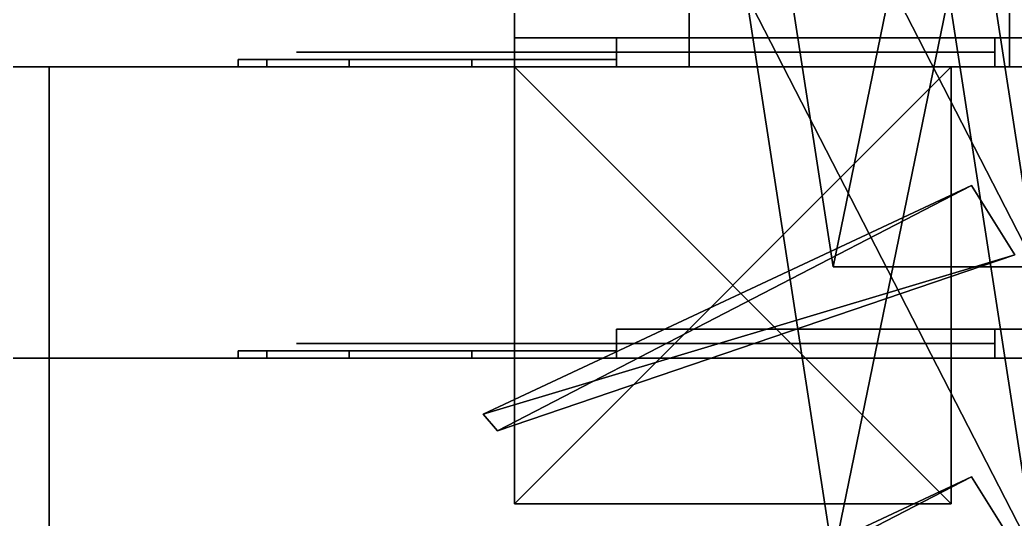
# Model space of a CAD drawing. Extents: x 0 to 5507, y -6518 to 0.
# Drawn here: x 3910 to 3944.2, y -2059.52 to -2042.39 of the extents above; entities that cross this region are included whole.
import ezdxf

# ---------------------------------------------------------------- set-up
doc = ezdxf.new("R2010")
doc.units = 0
for name, color, linetype in [('LAYER0', 7, 'CONTINUOUS'), ('LAYER364', 7, 'CONTINUOUS'), ('LAYER365', 7, 'CONTINUOUS'), ('LAYER383', 7, 'CONTINUOUS'), ('LAYER389', 28, 'CONTINUOUS'), ('LAYER390', 253, 'CONTINUOUS'), ('LAYER391', 28, 'CONTINUOUS'), ('LAYER392', 253, 'CONTINUOUS'), ('LAYER393', 254, 'CONTINUOUS'), ('LAYER399', 7, 'CONTINUOUS'), ('LAYER407', 7, 'CONTINUOUS'), ('LAYER409', 253, 'CONTINUOUS'), ('LAYER410', 253, 'CONTINUOUS'), ('LAYER411', 253, 'CONTINUOUS'), ('LAYER412', 253, 'CONTINUOUS'), ('LAYER413', 253, 'CONTINUOUS'), ('LAYER414', 253, 'CONTINUOUS'), ('LAYER415', 253, 'CONTINUOUS'), ('LAYER416', 253, 'CONTINUOUS'), ('LAYER417', 253, 'CONTINUOUS'), ('LAYER418', 253, 'CONTINUOUS'), ('LAYER419', 253, 'CONTINUOUS'), ('LAYER420', 253, 'CONTINUOUS'), ('LAYER421', 254, 'CONTINUOUS'), ('LAYER422', 7, 'CONTINUOUS'), ('LAYER453', 7, 'CONTINUOUS'), ('LAYER454', 7, 'CONTINUOUS'), ('LAYER472', 7, 'CONTINUOUS'), ('LAYER473', 7, 'CONTINUOUS'), ('LAYER479', 28, 'CONTINUOUS'), ('LAYER480', 253, 'CONTINUOUS'), ('LAYER481', 28, 'CONTINUOUS'), ('LAYER482', 253, 'CONTINUOUS'), ('LAYER483', 254, 'CONTINUOUS'), ('LAYER518', 9, 'CONTINUOUS'), ('LAYER520', 9, 'CONTINUOUS'), ('LAYER535', 7, 'CONTINUOUS'), ('LAYER538', 254, 'CONTINUOUS')]:
    doc.layers.add(name, color=color, linetype=linetype)

msp = doc.modelspace()

# ---------------------------------------------------------------- linework, layer by layer
at = {"layer": 'LAYER0', "invisible_edges": 1}
for points in [[(5507, 0), (0, -6518), (0, 0), (5507, 0)], [(5507, -6518, 5), (0, 0, 5), (0, -6518, 5), (5507, -6518, 5)], [(0, 0, 5), (5507, -6518, 5), (5507, 0, 5), (0, 0, 5)], [(0, -6518), (5507, 0), (5507, -6518), (0, -6518)]]:
    msp.add_3dface(points, dxfattribs=at)
at = {"layer": 'LAYER364', "invisible_edges": 1}
for points in [[(3927, -1542.6, 336.883), (4701, -2044, 336.883), (4701, -1542.6, 336.883), (3927, -1542.6, 336.883)], [(4701, -2044, 336.883), (3927, -1542.6, 336.883), (3927, -2044, 336.883), (4701, -2044, 336.883)], [(3927, -1542.6, 336.883), (3927, -2044, 318.883), (3927, -2044, 336.883), (3927, -1542.6, 336.883)], [(3927, -2044, 318.883), (3927, -1542.6, 336.883), (3927, -1542.6, 318.883), (3927, -2044, 318.883)], [(3927, -2044, 318.883), (4701, -1542.6, 318.883), (4701, -2044, 318.883), (3927, -2044, 318.883)], [(4701, -1542.6, 318.883), (3927, -2044, 318.883), (3927, -1542.6, 318.883), (4701, -1542.6, 318.883)], [(3927, -2044, 318.883), (4701, -2044, 336.883), (3927, -2044, 336.883), (3927, -2044, 318.883)], [(4701, -2044, 336.883), (3927, -2044, 318.883), (4701, -2044, 318.883), (4701, -2044, 336.883)]]:
    msp.add_3dface(points, dxfattribs=at)
at = {"layer": 'LAYER365', "invisible_edges": 1}
for points in [[(3909, -1518, 115), (3927, -2044, 115), (3909, -2044, 115), (3909, -1518, 115)], [(3927, -2044, 115), (3909, -1518, 115), (3927, -1518, 115), (3927, -2044, 115)], [(3927, -1518, 895), (3909, -2044, 895), (3927, -2044, 895), (3927, -1518, 895)], [(3909, -2044, 895), (3927, -1518, 895), (3909, -1518, 895), (3909, -2044, 895)], [(3927, -1518, 895), (3927, -2044, 115), (3927, -1518, 115), (3927, -1518, 895)], [(3927, -2044, 115), (3927, -1518, 895), (3927, -2044, 895), (3927, -2044, 115)], [(3909, -2044, 895), (3927, -2044, 115), (3927, -2044, 895), (3909, -2044, 895)], [(3927, -2044, 115), (3909, -2044, 895), (3909, -2044, 115), (3927, -2044, 115)]]:
    msp.add_3dface(points, dxfattribs=at)
at = {"layer": 'LAYER383', "invisible_edges": 1}
for points in [[(4701, -1518, 116), (3927, -2044, 116), (3927, -1518, 116), (4701, -1518, 116)], [(3927, -2044, 116), (4701, -1518, 116), (4701, -2044, 116), (3927, -2044, 116)], [(3927, -1518, 134), (3927, -2044, 116), (3927, -2044, 134), (3927, -1518, 134)], [(3927, -2044, 116), (3927, -1518, 134), (3927, -1518, 116), (3927, -2044, 116)], [(4701, -2044, 134), (3927, -1518, 134), (3927, -2044, 134), (4701, -2044, 134)], [(3927, -1518, 134), (4701, -2044, 134), (4701, -1518, 134), (3927, -1518, 134)], [(4701, -2044, 134), (3927, -2044, 116), (4701, -2044, 116), (4701, -2044, 134)], [(3927, -2044, 116), (4701, -2044, 134), (3927, -2044, 134), (3927, -2044, 116)]]:
    msp.add_3dface(points, dxfattribs=at)
at = {"layer": 'LAYER389'}
for points in [[(3948.5, -2043, 407.383), (3930.5, -2043, 407.383), (3930.5, -2043, 407.383), (3948.5, -2043, 407.383)], [(3948.5, -2043, 449.383), (3930.5, -2043, 449.383), (3930.5, -2043, 449.383), (3948.5, -2043, 449.383)], [(3943.5, -2043, 419.383), (3943.5, -2044, 419.383), (3930.5, -2044, 419.383), (3930.5, -2043, 419.383)], [(3930.5, -2043, 419.383), (3930.5, -2044, 419.383), (3930.5, -2044, 407.383), (3930.5, -2043, 407.383)], [(3930.5, -2043, 407.383), (3930.5, -2044, 407.383), (3948.5, -2044, 407.383), (3948.5, -2043, 407.383)], [(3943.5, -2043, 437.383), (3943.5, -2044, 437.383), (3930.5, -2044, 437.383), (3930.5, -2043, 437.383)], [(3930.5, -2043, 437.383), (3930.5, -2044, 437.383), (3930.5, -2044, 449.383), (3930.5, -2043, 449.383)], [(3930.5, -2043, 449.383), (3930.5, -2044, 449.383), (3948.5, -2044, 449.383), (3948.5, -2043, 449.383)], [(3943.5, -2043, 419.383), (3943.5, -2044, 419.383), (3943.5, -2044, 437.383), (3943.5, -2043, 437.383)], [(3930.5, -2044, 419.383), (3930.5, -2044, 407.383), (3930.5, -2044, 419.383)], [(3930.5, -2044, 437.383), (3930.5, -2044, 449.383), (3930.5, -2044, 437.383)], [(3948.5, -2044, 407.383), (3930.5, -2044, 407.383), (3930.5, -2044, 449.383), (3948.5, -2044, 449.383)], [(3943.5, -2044, 419.383), (3943.5, -2044, 437.383), (3943.5, -2044, 419.383)]]:
    msp.add_3dface(points, dxfattribs=at)
for points, invisible_edges in [([(3948.5, -2043, 407.383), (3943.5, -2043, 419.383), (3930.5, -2043, 419.383), (3930.5, -2043, 407.383)], 1), ([(3948.5, -2043, 449.383), (3943.5, -2043, 437.383), (3930.5, -2043, 437.383), (3930.5, -2043, 449.383)], 1), ([(3948.5, -2043, 449.383), (3948.5, -2043, 407.383), (3943.5, -2043, 419.383), (3943.5, -2043, 437.383)], 10), ([(3919.5, -2043.5, 433.883), (3919.5, -2043.5, 422.883), (3926.5, -2043.5, 422.883), (3926.291, -2043.5, 433.6997)], 4), ([(3926.291, -2043.5, 433.6997), (3926.5, -2043.5, 422.883), (3930.5, -2043.5, 419.383), (3930.5, -2043.5, 437.383)], 5), ([(3930.5, -2043.5, 437.383), (3930.5, -2043.5, 419.383), (3943.5, -2043.5, 419.383), (3943.5, -2043.5, 437.383)], 1), ([(3918.49, -2043.75, 423.4081), (3917.5, -2043.75, 428.383), (3919.5, -2043.75, 428.383), (3919.5, -2043.75, 422.883)], 10), ([(3917.5, -2043.75, 428.383), (3918.49, -2043.75, 433.3579), (3919.5, -2043.75, 433.883), (3919.5, -2043.75, 428.383)], 10), ([(3921.308, -2043.75, 419.1906), (3918.49, -2043.75, 423.4081), (3919.5, -2043.75, 422.883), (3923, -2043.75, 422.883)], 10), ([(3918.49, -2043.75, 433.3579), (3921.308, -2043.75, 437.5754), (3923, -2043.75, 433.883), (3919.5, -2043.75, 433.883)], 10), ([(3925.525, -2043.75, 416.3726), (3921.308, -2043.75, 419.1906), (3923, -2043.75, 422.883), (3926.5, -2043.75, 422.883)], 10), ([(3921.308, -2043.75, 437.5754), (3925.525, -2043.75, 440.3934), (3926.5, -2043.75, 433.883), (3923, -2043.75, 433.883)], 10), ([(3930.5, -2043.75, 415.383), (3925.525, -2043.75, 416.3726), (3926.5, -2043.75, 422.883), (3930.5, -2043.75, 419.383)], 2), ([(3925.525, -2043.75, 440.3934), (3930.5, -2043.75, 441.383), (3930.5, -2043.75, 437.383), (3926.5, -2043.75, 433.883)], 8)]:
    msp.add_3dface(points, dxfattribs=dict(at, invisible_edges=invisible_edges))
at = {"layer": 'LAYER390'}
for points in [[(3934.958, -2031.5, 421.6004), (3944.906, -2050.865, 421.6004), (3937.942, -2050.865, 421.6004), (3934.958, -2031.5, 421.6004)], [(3941.921, -2031.5, 421.6004), (3944.906, -2050.865, 421.6004), (3934.958, -2031.5, 421.6004), (3941.921, -2031.5, 421.6004)], [(3937.942, -2050.865, 435.1656), (3941.921, -2031.5, 435.1656), (3934.958, -2031.5, 435.1656), (3937.942, -2050.865, 435.1656)], [(3944.906, -2050.865, 435.1656), (3941.921, -2031.5, 435.1656), (3937.942, -2050.865, 435.1656), (3944.906, -2050.865, 435.1656)], [(3941.921, -2031.5, 421.6004), (3944.906, -2050.865, 435.1656), (3944.906, -2050.865, 421.6004), (3941.921, -2031.5, 421.6004)], [(3941.921, -2031.5, 435.1656), (3944.906, -2050.865, 435.1656), (3941.921, -2031.5, 421.6004), (3941.921, -2031.5, 435.1656)], [(3942.692, -2048.075, 422.7307), (3926.409, -2056.5, 422.7307), (3925.918, -2055.923, 422.7307), (3942.692, -2048.075, 422.7307)], [(3925.918, -2055.923, 434.035), (3944.182, -2050.456, 434.035), (3942.692, -2048.075, 434.035), (3925.918, -2055.923, 434.035)], [(3944.182, -2050.456, 422.7307), (3926.409, -2056.5, 422.7307), (3942.692, -2048.075, 422.7307), (3944.182, -2050.456, 422.7307)], [(3926.409, -2056.5, 434.035), (3944.182, -2050.456, 434.035), (3925.918, -2055.923, 434.035), (3926.409, -2056.5, 434.035)], [(3944.182, -2050.456, 422.7307), (3926.409, -2056.5, 434.035), (3926.409, -2056.5, 422.7307), (3944.182, -2050.456, 422.7307)], [(3944.182, -2050.456, 434.035), (3926.409, -2056.5, 434.035), (3944.182, -2050.456, 422.7307), (3944.182, -2050.456, 434.035)]]:
    msp.add_3dface(points, dxfattribs=at)
at = {"layer": 'LAYER391'}
for points in [[(3948.5, -2043, 771), (3930.5, -2043, 771), (3930.5, -2043, 771), (3948.5, -2043, 771)], [(3948.5, -2043, 813), (3930.5, -2043, 813), (3930.5, -2043, 813), (3948.5, -2043, 813)], [(3943.5, -2043, 783), (3943.5, -2044, 783), (3930.5, -2044, 783), (3930.5, -2043, 783)], [(3930.5, -2043, 783), (3930.5, -2044, 783), (3930.5, -2044, 771), (3930.5, -2043, 771)], [(3930.5, -2043, 771), (3930.5, -2044, 771), (3948.5, -2044, 771), (3948.5, -2043, 771)], [(3943.5, -2043, 801), (3943.5, -2044, 801), (3930.5, -2044, 801), (3930.5, -2043, 801)], [(3930.5, -2043, 801), (3930.5, -2044, 801), (3930.5, -2044, 813), (3930.5, -2043, 813)], [(3930.5, -2043, 813), (3930.5, -2044, 813), (3948.5, -2044, 813), (3948.5, -2043, 813)], [(3943.5, -2043, 783), (3943.5, -2044, 783), (3943.5, -2044, 801), (3943.5, -2043, 801)], [(3930.5, -2044, 783), (3930.5, -2044, 771), (3930.5, -2044, 783)], [(3930.5, -2044, 801), (3930.5, -2044, 813), (3930.5, -2044, 801)], [(3948.5, -2044, 771), (3930.5, -2044, 771), (3930.5, -2044, 813), (3948.5, -2044, 813)], [(3943.5, -2044, 783), (3943.5, -2044, 801), (3943.5, -2044, 783)]]:
    msp.add_3dface(points, dxfattribs=at)
for points, invisible_edges in [([(3948.5, -2043, 771), (3943.5, -2043, 783), (3930.5, -2043, 783), (3930.5, -2043, 771)], 1), ([(3948.5, -2043, 813), (3943.5, -2043, 801), (3930.5, -2043, 801), (3930.5, -2043, 813)], 1), ([(3948.5, -2043, 813), (3948.5, -2043, 771), (3943.5, -2043, 783), (3943.5, -2043, 801)], 10), ([(3919.5, -2043.5, 797.5), (3919.5, -2043.5, 786.5), (3926.5, -2043.5, 786.5), (3926.291, -2043.5, 797.3167)], 4), ([(3926.291, -2043.5, 797.3167), (3926.5, -2043.5, 786.5), (3930.5, -2043.5, 783), (3930.5, -2043.5, 801)], 5), ([(3930.5, -2043.5, 801), (3930.5, -2043.5, 783), (3943.5, -2043.5, 783), (3943.5, -2043.5, 801)], 1), ([(3918.49, -2043.75, 787.0251), (3917.5, -2043.75, 792), (3919.5, -2043.75, 792), (3919.5, -2043.75, 786.5)], 10), ([(3917.5, -2043.75, 792), (3918.49, -2043.75, 796.9749), (3919.5, -2043.75, 797.5), (3919.5, -2043.75, 792)], 10), ([(3921.308, -2043.75, 782.8076), (3918.49, -2043.75, 787.0251), (3919.5, -2043.75, 786.5), (3923, -2043.75, 786.5)], 10), ([(3918.49, -2043.75, 796.9749), (3921.308, -2043.75, 801.1924), (3923, -2043.75, 797.5), (3919.5, -2043.75, 797.5)], 10), ([(3925.525, -2043.75, 779.9896), (3921.308, -2043.75, 782.8076), (3923, -2043.75, 786.5), (3926.5, -2043.75, 786.5)], 10), ([(3921.308, -2043.75, 801.1924), (3925.525, -2043.75, 804.0104), (3926.5, -2043.75, 797.5), (3923, -2043.75, 797.5)], 10), ([(3930.5, -2043.75, 779), (3925.525, -2043.75, 779.9896), (3926.5, -2043.75, 786.5), (3930.5, -2043.75, 783)], 2), ([(3925.525, -2043.75, 804.0104), (3930.5, -2043.75, 805), (3930.5, -2043.75, 801), (3926.5, -2043.75, 797.5)], 8)]:
    msp.add_3dface(points, dxfattribs=dict(at, invisible_edges=invisible_edges))
at = {"layer": 'LAYER392'}
for points in [[(3934.958, -2031.5, 785.2174), (3944.906, -2050.865, 785.2174), (3937.942, -2050.865, 785.2174), (3934.958, -2031.5, 785.2174)], [(3941.921, -2031.5, 785.2174), (3944.906, -2050.865, 785.2174), (3934.958, -2031.5, 785.2174), (3941.921, -2031.5, 785.2174)], [(3937.942, -2050.865, 798.7826), (3941.921, -2031.5, 798.7826), (3934.958, -2031.5, 798.7826), (3937.942, -2050.865, 798.7826)], [(3944.906, -2050.865, 798.7826), (3941.921, -2031.5, 798.7826), (3937.942, -2050.865, 798.7826), (3944.906, -2050.865, 798.7826)], [(3941.921, -2031.5, 785.2174), (3944.906, -2050.865, 798.7826), (3944.906, -2050.865, 785.2174), (3941.921, -2031.5, 785.2174)], [(3941.921, -2031.5, 798.7826), (3944.906, -2050.865, 798.7826), (3941.921, -2031.5, 785.2174), (3941.921, -2031.5, 798.7826)], [(3942.692, -2048.075, 786.3477), (3926.409, -2056.5, 786.3477), (3925.918, -2055.923, 786.3477), (3942.692, -2048.075, 786.3477)], [(3925.918, -2055.923, 797.652), (3944.182, -2050.456, 797.652), (3942.692, -2048.075, 797.652), (3925.918, -2055.923, 797.652)], [(3944.182, -2050.456, 786.3477), (3926.409, -2056.5, 786.3477), (3942.692, -2048.075, 786.3477), (3944.182, -2050.456, 786.3477)], [(3926.409, -2056.5, 797.652), (3944.182, -2050.456, 797.652), (3925.918, -2055.923, 797.652), (3926.409, -2056.5, 797.652)], [(3944.182, -2050.456, 786.3477), (3926.409, -2056.5, 797.652), (3926.409, -2056.5, 786.3477), (3944.182, -2050.456, 786.3477)], [(3944.182, -2050.456, 797.652), (3926.409, -2056.5, 797.652), (3944.182, -2050.456, 786.3477), (3944.182, -2050.456, 797.652)]]:
    msp.add_3dface(points, dxfattribs=at)
at = {"layer": 'LAYER393', "invisible_edges": 1}
for points in [[(4312.5, -2044, 328.383), (3911, -2044, 892.003), (4312.5, -2044, 892.003), (4312.5, -2044, 328.383)], [(3911, -2044, 892.003), (4312.5, -2044, 328.383), (3911, -2044, 328.383), (3911, -2044, 892.003)], [(4312.5, -2044, 328.383), (3911, -2062, 328.383), (3911, -2044, 328.383), (4312.5, -2044, 328.383)], [(3911, -2062, 328.383), (4312.5, -2044, 328.383), (4312.5, -2062, 328.383), (3911, -2062, 328.383)], [(3911, -2062, 328.383), (3911, -2044, 892.003), (3911, -2044, 328.383), (3911, -2062, 328.383)], [(3911, -2044, 892.003), (3911, -2062, 328.383), (3911, -2062, 892.003), (3911, -2044, 892.003)], [(4312.5, -2062, 892.003), (3911, -2044, 892.003), (3911, -2062, 892.003), (4312.5, -2062, 892.003)], [(3911, -2044, 892.003), (4312.5, -2062, 892.003), (4312.5, -2044, 892.003), (3911, -2044, 892.003)]]:
    msp.add_3dface(points, dxfattribs=at)
at = {"layer": 'LAYER399', "invisible_edges": 1}
for points in [[(4684, -1594, 162), (3944, -2044, 162), (3944, -1594, 162), (4684, -1594, 162)], [(3944, -2044, 162), (4684, -1594, 162), (4684, -2044, 162), (3944, -2044, 162)], [(3944, -1594, 168), (3944, -2044, 162), (3944, -2044, 168), (3944, -1594, 168)], [(3944, -2044, 162), (3944, -1594, 168), (3944, -1594, 162), (3944, -2044, 162)], [(4684, -2044, 168), (3944, -1594, 168), (3944, -2044, 168), (4684, -2044, 168)], [(3944, -1594, 168), (4684, -2044, 168), (4684, -1594, 168), (3944, -1594, 168)], [(4684, -2044, 168), (3944, -2044, 162), (4684, -2044, 162), (4684, -2044, 168)], [(3944, -2044, 162), (4684, -2044, 168), (3944, -2044, 168), (3944, -2044, 162)]]:
    msp.add_3dface(points, dxfattribs=at)
at = {"layer": 'LAYER407', "invisible_edges": 1}
for points in [[(3933, -2044, 148.503), (3951, -1594, 148.503), (3951, -2044, 148.503), (3933, -2044, 148.503)], [(3951, -1594, 148.503), (3933, -2044, 148.503), (3933, -1594, 148.503), (3951, -1594, 148.503)], [(3933, -1594, 299.383), (3951, -2044, 299.383), (3951, -1594, 299.383), (3933, -1594, 299.383)], [(3951, -2044, 299.383), (3933, -1594, 299.383), (3933, -2044, 299.383), (3951, -2044, 299.383)], [(3933, -2044, 148.503), (3933, -1594, 299.383), (3933, -1594, 148.503), (3933, -2044, 148.503)], [(3933, -1594, 299.383), (3933, -2044, 148.503), (3933, -2044, 299.383), (3933, -1594, 299.383)], [(3951, -2044, 299.383), (3933, -2044, 148.503), (3951, -2044, 148.503), (3951, -2044, 299.383)], [(3933, -2044, 148.503), (3951, -2044, 299.383), (3933, -2044, 299.383), (3933, -2044, 148.503)]]:
    msp.add_3dface(points, dxfattribs=at)
at = {"layer": 'LAYER409'}
for points in [[(3927, -2059, 119), (3927, -2059, 134), (3927, -2044, 119), (3927, -2059, 119)], [(3927, -2044, 119), (3927, -2059, 134), (3927, -2044, 134), (3927, -2044, 119)], [(3927, -2044, 119), (3927, -2044, 134), (3942, -2044, 119), (3927, -2044, 119)], [(3942, -2044, 119), (3927, -2044, 134), (3942, -2044, 134), (3942, -2044, 119)], [(3927, -2059, 119), (3927, -2044, 119), (3942, -2059, 119), (3927, -2059, 119)], [(3942, -2059, 119), (3927, -2044, 119), (3942, -2044, 119), (3942, -2059, 119)], [(3942, -2059, 134), (3942, -2044, 134), (3927, -2059, 134), (3942, -2059, 134)], [(3927, -2059, 134), (3942, -2044, 134), (3927, -2044, 134), (3927, -2059, 134)], [(3942, -2059, 119), (3942, -2044, 119), (3942, -2059, 134), (3942, -2059, 119)], [(3942, -2059, 134), (3942, -2044, 119), (3942, -2044, 134), (3942, -2059, 134)], [(3942, -2059, 119), (3942, -2059, 134), (3927, -2059, 119), (3942, -2059, 119)], [(3927, -2059, 119), (3942, -2059, 134), (3927, -2059, 134), (3927, -2059, 119)]]:
    msp.add_3dface(points, dxfattribs=at)
at = {"layer": 'LAYER410'}
for points in [[(3927, -2059, 119), (3927, -2059, 134), (3927, -2044, 119), (3927, -2059, 119)], [(3927, -2044, 119), (3927, -2059, 134), (3927, -2044, 134), (3927, -2044, 119)], [(3927, -2044, 119), (3927, -2044, 134), (3942, -2044, 119), (3927, -2044, 119)], [(3942, -2044, 119), (3927, -2044, 134), (3942, -2044, 134), (3942, -2044, 119)], [(3927, -2059, 119), (3927, -2044, 119), (3942, -2059, 119), (3927, -2059, 119)], [(3942, -2059, 119), (3927, -2044, 119), (3942, -2044, 119), (3942, -2059, 119)], [(3942, -2059, 134), (3942, -2044, 134), (3927, -2059, 134), (3942, -2059, 134)], [(3927, -2059, 134), (3942, -2044, 134), (3927, -2044, 134), (3927, -2059, 134)], [(3942, -2059, 119), (3942, -2044, 119), (3942, -2059, 134), (3942, -2059, 119)], [(3942, -2059, 134), (3942, -2044, 119), (3942, -2044, 134), (3942, -2059, 134)], [(3942, -2059, 119), (3942, -2059, 134), (3927, -2059, 119), (3942, -2059, 119)], [(3927, -2059, 119), (3942, -2059, 134), (3927, -2059, 134), (3927, -2059, 119)]]:
    msp.add_3dface(points, dxfattribs=at)
at = {"layer": 'LAYER411'}
for points in [[(3927, -2059, 119), (3927, -2059, 134), (3927, -2044, 119), (3927, -2059, 119)], [(3927, -2044, 119), (3927, -2059, 134), (3927, -2044, 134), (3927, -2044, 119)], [(3927, -2044, 119), (3927, -2044, 134), (3942, -2044, 119), (3927, -2044, 119)], [(3942, -2044, 119), (3927, -2044, 134), (3942, -2044, 134), (3942, -2044, 119)], [(3927, -2059, 119), (3927, -2044, 119), (3942, -2059, 119), (3927, -2059, 119)], [(3942, -2059, 119), (3927, -2044, 119), (3942, -2044, 119), (3942, -2059, 119)], [(3942, -2059, 134), (3942, -2044, 134), (3927, -2059, 134), (3942, -2059, 134)], [(3927, -2059, 134), (3942, -2044, 134), (3927, -2044, 134), (3927, -2059, 134)], [(3942, -2059, 119), (3942, -2044, 119), (3942, -2059, 134), (3942, -2059, 119)], [(3942, -2059, 134), (3942, -2044, 119), (3942, -2044, 134), (3942, -2059, 134)], [(3942, -2059, 119), (3942, -2059, 134), (3927, -2059, 119), (3942, -2059, 119)], [(3927, -2059, 119), (3942, -2059, 134), (3927, -2059, 134), (3927, -2059, 119)]]:
    msp.add_3dface(points, dxfattribs=at)
at = {"layer": 'LAYER412'}
for points in [[(3927, -2059, 119), (3927, -2059, 134), (3927, -2044, 119), (3927, -2059, 119)], [(3927, -2044, 119), (3927, -2059, 134), (3927, -2044, 134), (3927, -2044, 119)], [(3927, -2044, 119), (3927, -2044, 134), (3942, -2044, 119), (3927, -2044, 119)], [(3942, -2044, 119), (3927, -2044, 134), (3942, -2044, 134), (3942, -2044, 119)], [(3927, -2059, 119), (3927, -2044, 119), (3942, -2059, 119), (3927, -2059, 119)], [(3942, -2059, 119), (3927, -2044, 119), (3942, -2044, 119), (3942, -2059, 119)], [(3942, -2059, 134), (3942, -2044, 134), (3927, -2059, 134), (3942, -2059, 134)], [(3927, -2059, 134), (3942, -2044, 134), (3927, -2044, 134), (3927, -2059, 134)], [(3942, -2059, 119), (3942, -2044, 119), (3942, -2059, 134), (3942, -2059, 119)], [(3942, -2059, 134), (3942, -2044, 119), (3942, -2044, 134), (3942, -2059, 134)], [(3942, -2059, 119), (3942, -2059, 134), (3927, -2059, 119), (3942, -2059, 119)], [(3927, -2059, 119), (3942, -2059, 134), (3927, -2059, 134), (3927, -2059, 119)]]:
    msp.add_3dface(points, dxfattribs=at)
at = {"layer": 'LAYER413'}
for points in [[(3927, -2059, 119), (3927, -2059, 134), (3927, -2044, 119), (3927, -2059, 119)], [(3927, -2044, 119), (3927, -2059, 134), (3927, -2044, 134), (3927, -2044, 119)], [(3927, -2044, 119), (3927, -2044, 134), (3942, -2044, 119), (3927, -2044, 119)], [(3942, -2044, 119), (3927, -2044, 134), (3942, -2044, 134), (3942, -2044, 119)], [(3927, -2059, 119), (3927, -2044, 119), (3942, -2059, 119), (3927, -2059, 119)], [(3942, -2059, 119), (3927, -2044, 119), (3942, -2044, 119), (3942, -2059, 119)], [(3942, -2059, 134), (3942, -2044, 134), (3927, -2059, 134), (3942, -2059, 134)], [(3927, -2059, 134), (3942, -2044, 134), (3927, -2044, 134), (3927, -2059, 134)], [(3942, -2059, 119), (3942, -2044, 119), (3942, -2059, 134), (3942, -2059, 119)], [(3942, -2059, 134), (3942, -2044, 119), (3942, -2044, 134), (3942, -2059, 134)], [(3942, -2059, 119), (3942, -2059, 134), (3927, -2059, 119), (3942, -2059, 119)], [(3927, -2059, 119), (3942, -2059, 134), (3927, -2059, 134), (3927, -2059, 119)]]:
    msp.add_3dface(points, dxfattribs=at)
at = {"layer": 'LAYER414'}
for points in [[(3927, -2059, 119), (3927, -2059, 134), (3927, -2044, 119), (3927, -2059, 119)], [(3927, -2044, 119), (3927, -2059, 134), (3927, -2044, 134), (3927, -2044, 119)], [(3927, -2044, 119), (3927, -2044, 134), (3942, -2044, 119), (3927, -2044, 119)], [(3942, -2044, 119), (3927, -2044, 134), (3942, -2044, 134), (3942, -2044, 119)], [(3927, -2059, 119), (3927, -2044, 119), (3942, -2059, 119), (3927, -2059, 119)], [(3942, -2059, 119), (3927, -2044, 119), (3942, -2044, 119), (3942, -2059, 119)], [(3942, -2059, 134), (3942, -2044, 134), (3927, -2059, 134), (3942, -2059, 134)], [(3927, -2059, 134), (3942, -2044, 134), (3927, -2044, 134), (3927, -2059, 134)], [(3942, -2059, 119), (3942, -2044, 119), (3942, -2059, 134), (3942, -2059, 119)], [(3942, -2059, 134), (3942, -2044, 119), (3942, -2044, 134), (3942, -2059, 134)], [(3942, -2059, 119), (3942, -2059, 134), (3927, -2059, 119), (3942, -2059, 119)], [(3927, -2059, 119), (3942, -2059, 134), (3927, -2059, 134), (3927, -2059, 119)]]:
    msp.add_3dface(points, dxfattribs=at)
at = {"layer": 'LAYER415'}
for points in [[(3927, -2059, 119), (3927, -2059, 134), (3927, -2044, 119), (3927, -2059, 119)], [(3927, -2044, 119), (3927, -2059, 134), (3927, -2044, 134), (3927, -2044, 119)], [(3927, -2044, 119), (3927, -2044, 134), (3942, -2044, 119), (3927, -2044, 119)], [(3942, -2044, 119), (3927, -2044, 134), (3942, -2044, 134), (3942, -2044, 119)], [(3927, -2059, 119), (3927, -2044, 119), (3942, -2059, 119), (3927, -2059, 119)], [(3942, -2059, 119), (3927, -2044, 119), (3942, -2044, 119), (3942, -2059, 119)], [(3942, -2059, 134), (3942, -2044, 134), (3927, -2059, 134), (3942, -2059, 134)], [(3927, -2059, 134), (3942, -2044, 134), (3927, -2044, 134), (3927, -2059, 134)], [(3942, -2059, 119), (3942, -2044, 119), (3942, -2059, 134), (3942, -2059, 119)], [(3942, -2059, 134), (3942, -2044, 119), (3942, -2044, 134), (3942, -2059, 134)], [(3942, -2059, 119), (3942, -2059, 134), (3927, -2059, 119), (3942, -2059, 119)], [(3927, -2059, 119), (3942, -2059, 134), (3927, -2059, 134), (3927, -2059, 119)]]:
    msp.add_3dface(points, dxfattribs=at)
at = {"layer": 'LAYER416'}
for points in [[(3927, -2059, 119), (3927, -2059, 134), (3927, -2044, 119), (3927, -2059, 119)], [(3927, -2044, 119), (3927, -2059, 134), (3927, -2044, 134), (3927, -2044, 119)], [(3927, -2044, 119), (3927, -2044, 134), (3942, -2044, 119), (3927, -2044, 119)], [(3942, -2044, 119), (3927, -2044, 134), (3942, -2044, 134), (3942, -2044, 119)], [(3927, -2059, 119), (3927, -2044, 119), (3942, -2059, 119), (3927, -2059, 119)], [(3942, -2059, 119), (3927, -2044, 119), (3942, -2044, 119), (3942, -2059, 119)], [(3942, -2059, 134), (3942, -2044, 134), (3927, -2059, 134), (3942, -2059, 134)], [(3927, -2059, 134), (3942, -2044, 134), (3927, -2044, 134), (3927, -2059, 134)], [(3942, -2059, 119), (3942, -2044, 119), (3942, -2059, 134), (3942, -2059, 119)], [(3942, -2059, 134), (3942, -2044, 119), (3942, -2044, 134), (3942, -2059, 134)], [(3942, -2059, 119), (3942, -2059, 134), (3927, -2059, 119), (3942, -2059, 119)], [(3927, -2059, 119), (3942, -2059, 134), (3927, -2059, 134), (3927, -2059, 119)]]:
    msp.add_3dface(points, dxfattribs=at)
at = {"layer": 'LAYER417'}
for points in [[(3927, -2059, 119), (3927, -2059, 134), (3927, -2044, 119), (3927, -2059, 119)], [(3927, -2044, 119), (3927, -2059, 134), (3927, -2044, 134), (3927, -2044, 119)], [(3927, -2044, 119), (3927, -2044, 134), (3942, -2044, 119), (3927, -2044, 119)], [(3942, -2044, 119), (3927, -2044, 134), (3942, -2044, 134), (3942, -2044, 119)], [(3927, -2059, 119), (3927, -2044, 119), (3942, -2059, 119), (3927, -2059, 119)], [(3942, -2059, 119), (3927, -2044, 119), (3942, -2044, 119), (3942, -2059, 119)], [(3942, -2059, 134), (3942, -2044, 134), (3927, -2059, 134), (3942, -2059, 134)], [(3927, -2059, 134), (3942, -2044, 134), (3927, -2044, 134), (3927, -2059, 134)], [(3942, -2059, 119), (3942, -2044, 119), (3942, -2059, 134), (3942, -2059, 119)], [(3942, -2059, 134), (3942, -2044, 119), (3942, -2044, 134), (3942, -2059, 134)], [(3942, -2059, 119), (3942, -2059, 134), (3927, -2059, 119), (3942, -2059, 119)], [(3927, -2059, 119), (3942, -2059, 134), (3927, -2059, 134), (3927, -2059, 119)]]:
    msp.add_3dface(points, dxfattribs=at)
at = {"layer": 'LAYER418'}
for points in [[(3927, -2059, 119), (3927, -2059, 134), (3927, -2044, 119), (3927, -2059, 119)], [(3927, -2044, 119), (3927, -2059, 134), (3927, -2044, 134), (3927, -2044, 119)], [(3927, -2044, 119), (3927, -2044, 134), (3942, -2044, 119), (3927, -2044, 119)], [(3942, -2044, 119), (3927, -2044, 134), (3942, -2044, 134), (3942, -2044, 119)], [(3927, -2059, 119), (3927, -2044, 119), (3942, -2059, 119), (3927, -2059, 119)], [(3942, -2059, 119), (3927, -2044, 119), (3942, -2044, 119), (3942, -2059, 119)], [(3942, -2059, 134), (3942, -2044, 134), (3927, -2059, 134), (3942, -2059, 134)], [(3927, -2059, 134), (3942, -2044, 134), (3927, -2044, 134), (3927, -2059, 134)], [(3942, -2059, 119), (3942, -2044, 119), (3942, -2059, 134), (3942, -2059, 119)], [(3942, -2059, 134), (3942, -2044, 119), (3942, -2044, 134), (3942, -2059, 134)], [(3942, -2059, 119), (3942, -2059, 134), (3927, -2059, 119), (3942, -2059, 119)], [(3927, -2059, 119), (3942, -2059, 134), (3927, -2059, 134), (3927, -2059, 119)]]:
    msp.add_3dface(points, dxfattribs=at)
at = {"layer": 'LAYER419'}
for points in [[(3927, -2059, 119), (3927, -2059, 134), (3927, -2044, 119), (3927, -2059, 119)], [(3927, -2044, 119), (3927, -2059, 134), (3927, -2044, 134), (3927, -2044, 119)], [(3927, -2044, 119), (3927, -2044, 134), (3942, -2044, 119), (3927, -2044, 119)], [(3942, -2044, 119), (3927, -2044, 134), (3942, -2044, 134), (3942, -2044, 119)], [(3927, -2059, 119), (3927, -2044, 119), (3942, -2059, 119), (3927, -2059, 119)], [(3942, -2059, 119), (3927, -2044, 119), (3942, -2044, 119), (3942, -2059, 119)], [(3942, -2059, 134), (3942, -2044, 134), (3927, -2059, 134), (3942, -2059, 134)], [(3927, -2059, 134), (3942, -2044, 134), (3927, -2044, 134), (3927, -2059, 134)], [(3942, -2059, 119), (3942, -2044, 119), (3942, -2059, 134), (3942, -2059, 119)], [(3942, -2059, 134), (3942, -2044, 119), (3942, -2044, 134), (3942, -2059, 134)], [(3942, -2059, 119), (3942, -2059, 134), (3927, -2059, 119), (3942, -2059, 119)], [(3927, -2059, 119), (3942, -2059, 134), (3927, -2059, 134), (3927, -2059, 119)]]:
    msp.add_3dface(points, dxfattribs=at)
at = {"layer": 'LAYER420'}
for points in [[(3927, -2059, 119), (3927, -2059, 134), (3927, -2044, 119), (3927, -2059, 119)], [(3927, -2044, 119), (3927, -2059, 134), (3927, -2044, 134), (3927, -2044, 119)], [(3927, -2044, 119), (3927, -2044, 134), (3942, -2044, 119), (3927, -2044, 119)], [(3942, -2044, 119), (3927, -2044, 134), (3942, -2044, 134), (3942, -2044, 119)], [(3927, -2059, 119), (3927, -2044, 119), (3942, -2059, 119), (3927, -2059, 119)], [(3942, -2059, 119), (3927, -2044, 119), (3942, -2044, 119), (3942, -2059, 119)], [(3942, -2059, 134), (3942, -2044, 134), (3927, -2059, 134), (3942, -2059, 134)], [(3927, -2059, 134), (3942, -2044, 134), (3927, -2044, 134), (3927, -2059, 134)], [(3942, -2059, 119), (3942, -2044, 119), (3942, -2059, 134), (3942, -2059, 119)], [(3942, -2059, 134), (3942, -2044, 119), (3942, -2044, 134), (3942, -2059, 134)], [(3942, -2059, 119), (3942, -2059, 134), (3927, -2059, 119), (3942, -2059, 119)], [(3927, -2059, 119), (3942, -2059, 134), (3927, -2059, 134), (3927, -2059, 119)]]:
    msp.add_3dface(points, dxfattribs=at)
at = {"layer": 'LAYER421', "invisible_edges": 1}
for points in [[(3911, -2044, 325.38), (4717, -2044, 119), (3911, -2044, 119), (3911, -2044, 325.38)], [(4717, -2044, 119), (3911, -2044, 325.38), (4717, -2044, 325.38), (4717, -2044, 119)], [(3911, -2062, 119), (4717, -2044, 119), (4717, -2062, 119), (3911, -2062, 119)], [(4717, -2044, 119), (3911, -2062, 119), (3911, -2044, 119), (4717, -2044, 119)], [(3911, -2044, 325.38), (4717, -2062, 325.38), (4717, -2044, 325.38), (3911, -2044, 325.38)], [(4717, -2062, 325.38), (3911, -2044, 325.38), (3911, -2062, 325.38), (4717, -2062, 325.38)], [(3911, -2062, 119), (3911, -2044, 325.38), (3911, -2044, 119), (3911, -2062, 119)], [(3911, -2044, 325.38), (3911, -2062, 119), (3911, -2062, 325.38), (3911, -2044, 325.38)]]:
    msp.add_3dface(points, dxfattribs=at)
at = {"layer": 'LAYER422', "invisible_edges": 1}
for points in [[(4701, -1963, 876.5), (3927, -2043, 876.5), (3927, -1963, 876.5), (4701, -1963, 876.5)], [(3927, -2043, 876.5), (4701, -1963, 876.5), (4701, -2043, 876.5), (3927, -2043, 876.5)], [(3927, -1963, 894.5), (3927, -2043, 876.5), (3927, -2043, 894.5), (3927, -1963, 894.5)], [(3927, -2043, 876.5), (3927, -1963, 894.5), (3927, -1963, 876.5), (3927, -2043, 876.5)], [(4701, -2043, 894.5), (3927, -1963, 894.5), (3927, -2043, 894.5), (4701, -2043, 894.5)], [(3927, -1963, 894.5), (4701, -2043, 894.5), (4701, -1963, 894.5), (3927, -1963, 894.5)], [(4701, -2043, 894.5), (3927, -2043, 876.5), (4701, -2043, 876.5), (4701, -2043, 894.5)], [(3927, -2043, 876.5), (4701, -2043, 894.5), (3927, -2043, 894.5), (3927, -2043, 876.5)]]:
    msp.add_3dface(points, dxfattribs=at)
at = {"layer": 'LAYER453', "invisible_edges": 1}
for points in [[(3927, -1542.6, 2006.5), (4706, -2054, 2006.5), (4706, -1542.6, 2006.5), (3927, -1542.6, 2006.5)], [(4706, -2054, 2006.5), (3927, -1542.6, 2006.5), (3927, -2054, 2006.5), (4706, -2054, 2006.5)], [(3927, -1542.6, 2006.5), (3927, -2054, 1988.5), (3927, -2054, 2006.5), (3927, -1542.6, 2006.5)], [(3927, -2054, 1988.5), (3927, -1542.6, 2006.5), (3927, -1542.6, 1988.5), (3927, -2054, 1988.5)], [(3927, -2054, 1988.5), (4706, -1542.6, 1988.5), (4706, -2054, 1988.5), (3927, -2054, 1988.5)], [(4706, -1542.6, 1988.5), (3927, -2054, 1988.5), (3927, -1542.6, 1988.5), (4706, -1542.6, 1988.5)], [(3927, -2054, 1988.5), (4706, -2054, 2006.5), (3927, -2054, 2006.5), (3927, -2054, 1988.5)], [(4706, -2054, 2006.5), (3927, -2054, 1988.5), (4706, -2054, 1988.5), (4706, -2054, 2006.5)]]:
    msp.add_3dface(points, dxfattribs=at)
at = {"layer": 'LAYER454', "invisible_edges": 1}
for points in [[(3909, -1518, 1705), (3927, -2054, 1705), (3909, -2054, 1705), (3909, -1518, 1705)], [(3927, -2054, 1705), (3909, -1518, 1705), (3927, -1518, 1705), (3927, -2054, 1705)], [(3927, -1518, 2290), (3909, -2054, 2290), (3927, -2054, 2290), (3927, -1518, 2290)], [(3909, -2054, 2290), (3927, -1518, 2290), (3909, -1518, 2290), (3909, -2054, 2290)], [(3927, -1518, 2290), (3927, -2054, 1705), (3927, -1518, 1705), (3927, -1518, 2290)], [(3927, -2054, 1705), (3927, -1518, 2290), (3927, -2054, 2290), (3927, -2054, 1705)], [(3909, -2054, 2290), (3927, -2054, 1705), (3927, -2054, 2290), (3909, -2054, 2290)], [(3927, -2054, 1705), (3909, -2054, 2290), (3909, -2054, 1705), (3927, -2054, 1705)]]:
    msp.add_3dface(points, dxfattribs=at)
at = {"layer": 'LAYER472', "invisible_edges": 1}
for points in [[(4706, -1518, 1706), (3927, -2054, 1706), (3927, -1518, 1706), (4706, -1518, 1706)], [(3927, -2054, 1706), (4706, -1518, 1706), (4706, -2054, 1706), (3927, -2054, 1706)], [(3927, -1518, 1724), (3927, -2054, 1706), (3927, -2054, 1724), (3927, -1518, 1724)], [(3927, -2054, 1706), (3927, -1518, 1724), (3927, -1518, 1706), (3927, -2054, 1706)], [(4706, -2054, 1724), (3927, -1518, 1724), (3927, -2054, 1724), (4706, -2054, 1724)], [(3927, -1518, 1724), (4706, -2054, 1724), (4706, -1518, 1724), (3927, -1518, 1724)], [(4706, -2054, 1724), (3927, -2054, 1706), (4706, -2054, 1706), (4706, -2054, 1724)], [(3927, -2054, 1706), (4706, -2054, 1724), (3927, -2054, 1724), (3927, -2054, 1706)]]:
    msp.add_3dface(points, dxfattribs=at)
at = {"layer": 'LAYER473', "invisible_edges": 1}
for points in [[(3927, -1518, 2289), (4706, -2054, 2289), (4706, -1518, 2289), (3927, -1518, 2289)], [(4706, -2054, 2289), (3927, -1518, 2289), (3927, -2054, 2289), (4706, -2054, 2289)], [(3927, -1518, 2289), (3927, -2054, 2271), (3927, -2054, 2289), (3927, -1518, 2289)], [(3927, -2054, 2271), (3927, -1518, 2289), (3927, -1518, 2271), (3927, -2054, 2271)], [(3927, -2054, 2271), (4706, -1518, 2271), (4706, -2054, 2271), (3927, -2054, 2271)], [(4706, -1518, 2271), (3927, -2054, 2271), (3927, -1518, 2271), (4706, -1518, 2271)], [(3927, -2054, 2271), (4706, -2054, 2289), (3927, -2054, 2289), (3927, -2054, 2271)], [(4706, -2054, 2289), (3927, -2054, 2271), (4706, -2054, 2271), (4706, -2054, 2289)]]:
    msp.add_3dface(points, dxfattribs=at)
at = {"layer": 'LAYER479'}
for points in [[(3948.5, -2053, 1787), (3930.5, -2053, 1787), (3930.5, -2053, 1787), (3948.5, -2053, 1787)], [(3948.5, -2053, 1829), (3930.5, -2053, 1829), (3930.5, -2053, 1829), (3948.5, -2053, 1829)], [(3943.5, -2053, 1799), (3943.5, -2054, 1799), (3930.5, -2054, 1799), (3930.5, -2053, 1799)], [(3930.5, -2053, 1799), (3930.5, -2054, 1799), (3930.5, -2054, 1787), (3930.5, -2053, 1787)], [(3930.5, -2053, 1787), (3930.5, -2054, 1787), (3948.5, -2054, 1787), (3948.5, -2053, 1787)], [(3943.5, -2053, 1817), (3943.5, -2054, 1817), (3930.5, -2054, 1817), (3930.5, -2053, 1817)], [(3930.5, -2053, 1817), (3930.5, -2054, 1817), (3930.5, -2054, 1829), (3930.5, -2053, 1829)], [(3930.5, -2053, 1829), (3930.5, -2054, 1829), (3948.5, -2054, 1829), (3948.5, -2053, 1829)], [(3943.5, -2053, 1799), (3943.5, -2054, 1799), (3943.5, -2054, 1817), (3943.5, -2053, 1817)], [(3930.5, -2054, 1799), (3930.5, -2054, 1787), (3930.5, -2054, 1799)], [(3930.5, -2054, 1817), (3930.5, -2054, 1829), (3930.5, -2054, 1817)], [(3948.5, -2054, 1787), (3930.5, -2054, 1787), (3930.5, -2054, 1829), (3948.5, -2054, 1829)], [(3943.5, -2054, 1799), (3943.5, -2054, 1817), (3943.5, -2054, 1799)]]:
    msp.add_3dface(points, dxfattribs=at)
for points, invisible_edges in [([(3948.5, -2053, 1787), (3943.5, -2053, 1799), (3930.5, -2053, 1799), (3930.5, -2053, 1787)], 1), ([(3948.5, -2053, 1829), (3943.5, -2053, 1817), (3930.5, -2053, 1817), (3930.5, -2053, 1829)], 1), ([(3948.5, -2053, 1829), (3948.5, -2053, 1787), (3943.5, -2053, 1799), (3943.5, -2053, 1817)], 10), ([(3918.49, -2053.75, 1803.025), (3917.5, -2053.75, 1808), (3919.5, -2053.75, 1808), (3919.5, -2053.75, 1802.5)], 10), ([(3917.5, -2053.75, 1808), (3918.49, -2053.75, 1812.975), (3919.5, -2053.75, 1813.5), (3919.5, -2053.75, 1808)], 10), ([(3921.308, -2053.75, 1798.808), (3918.49, -2053.75, 1803.025), (3919.5, -2053.75, 1802.5), (3923, -2053.75, 1802.5)], 10), ([(3918.49, -2053.75, 1812.975), (3921.308, -2053.75, 1817.192), (3923, -2053.75, 1813.5), (3919.5, -2053.75, 1813.5)], 10), ([(3919.5, -2053.5, 1813.5), (3919.5, -2053.5, 1802.5), (3926.5, -2053.5, 1802.5), (3926.291, -2053.5, 1813.317)], 4), ([(3925.525, -2053.75, 1795.99), (3921.308, -2053.75, 1798.808), (3923, -2053.75, 1802.5), (3926.5, -2053.75, 1802.5)], 10), ([(3921.308, -2053.75, 1817.192), (3925.525, -2053.75, 1820.01), (3926.5, -2053.75, 1813.5), (3923, -2053.75, 1813.5)], 10), ([(3930.5, -2053.75, 1795), (3925.525, -2053.75, 1795.99), (3926.5, -2053.75, 1802.5), (3930.5, -2053.75, 1799)], 2), ([(3925.525, -2053.75, 1820.01), (3930.5, -2053.75, 1821), (3930.5, -2053.75, 1817), (3926.5, -2053.75, 1813.5)], 8), ([(3926.291, -2053.5, 1813.317), (3926.5, -2053.5, 1802.5), (3930.5, -2053.5, 1799), (3930.5, -2053.5, 1817)], 5), ([(3930.5, -2053.5, 1817), (3930.5, -2053.5, 1799), (3943.5, -2053.5, 1799), (3943.5, -2053.5, 1817)], 1)]:
    msp.add_3dface(points, dxfattribs=dict(at, invisible_edges=invisible_edges))
at = {"layer": 'LAYER480'}
for points in [[(3934.958, -2041.5, 1801.217), (3944.906, -2060.865, 1801.217), (3937.942, -2060.865, 1801.217), (3934.958, -2041.5, 1801.217)], [(3941.921, -2041.5, 1801.217), (3944.906, -2060.865, 1801.217), (3934.958, -2041.5, 1801.217), (3941.921, -2041.5, 1801.217)], [(3937.942, -2060.865, 1814.783), (3941.921, -2041.5, 1814.783), (3934.958, -2041.5, 1814.783), (3937.942, -2060.865, 1814.783)], [(3944.906, -2060.865, 1814.783), (3941.921, -2041.5, 1814.783), (3937.942, -2060.865, 1814.783), (3944.906, -2060.865, 1814.783)], [(3941.921, -2041.5, 1801.217), (3944.906, -2060.865, 1814.783), (3944.906, -2060.865, 1801.217), (3941.921, -2041.5, 1801.217)], [(3941.921, -2041.5, 1814.783), (3944.906, -2060.865, 1814.783), (3941.921, -2041.5, 1801.217), (3941.921, -2041.5, 1814.783)], [(3942.692, -2058.075, 1802.348), (3926.409, -2066.5, 1802.348), (3925.918, -2065.923, 1802.348), (3942.692, -2058.075, 1802.348)], [(3925.918, -2065.923, 1813.652), (3944.182, -2060.456, 1813.652), (3942.692, -2058.075, 1813.652), (3925.918, -2065.923, 1813.652)], [(3944.182, -2060.456, 1802.348), (3926.409, -2066.5, 1802.348), (3942.692, -2058.075, 1802.348), (3944.182, -2060.456, 1802.348)]]:
    msp.add_3dface(points, dxfattribs=at)
at = {"layer": 'LAYER481'}
for points in [[(3948.5, -2053, 2166), (3930.5, -2053, 2166), (3930.5, -2053, 2166), (3948.5, -2053, 2166)], [(3948.5, -2053, 2208), (3930.5, -2053, 2208), (3930.5, -2053, 2208), (3948.5, -2053, 2208)], [(3943.5, -2053, 2178), (3943.5, -2054, 2178), (3930.5, -2054, 2178), (3930.5, -2053, 2178)], [(3930.5, -2053, 2178), (3930.5, -2054, 2178), (3930.5, -2054, 2166), (3930.5, -2053, 2166)], [(3930.5, -2053, 2166), (3930.5, -2054, 2166), (3948.5, -2054, 2166), (3948.5, -2053, 2166)], [(3943.5, -2053, 2196), (3943.5, -2054, 2196), (3930.5, -2054, 2196), (3930.5, -2053, 2196)], [(3930.5, -2053, 2196), (3930.5, -2054, 2196), (3930.5, -2054, 2208), (3930.5, -2053, 2208)], [(3930.5, -2053, 2208), (3930.5, -2054, 2208), (3948.5, -2054, 2208), (3948.5, -2053, 2208)], [(3943.5, -2053, 2178), (3943.5, -2054, 2178), (3943.5, -2054, 2196), (3943.5, -2053, 2196)], [(3930.5, -2054, 2178), (3930.5, -2054, 2166), (3930.5, -2054, 2178)], [(3930.5, -2054, 2196), (3930.5, -2054, 2208), (3930.5, -2054, 2196)], [(3948.5, -2054, 2166), (3930.5, -2054, 2166), (3930.5, -2054, 2208), (3948.5, -2054, 2208)], [(3943.5, -2054, 2178), (3943.5, -2054, 2196), (3943.5, -2054, 2178)]]:
    msp.add_3dface(points, dxfattribs=at)
for points, invisible_edges in [([(3948.5, -2053, 2166), (3943.5, -2053, 2178), (3930.5, -2053, 2178), (3930.5, -2053, 2166)], 1), ([(3948.5, -2053, 2208), (3943.5, -2053, 2196), (3930.5, -2053, 2196), (3930.5, -2053, 2208)], 1), ([(3948.5, -2053, 2208), (3948.5, -2053, 2166), (3943.5, -2053, 2178), (3943.5, -2053, 2196)], 10), ([(3918.49, -2053.75, 2182.025), (3917.5, -2053.75, 2187), (3919.5, -2053.75, 2187), (3919.5, -2053.75, 2181.5)], 10), ([(3917.5, -2053.75, 2187), (3918.49, -2053.75, 2191.975), (3919.5, -2053.75, 2192.5), (3919.5, -2053.75, 2187)], 10), ([(3921.308, -2053.75, 2177.808), (3918.49, -2053.75, 2182.025), (3919.5, -2053.75, 2181.5), (3923, -2053.75, 2181.5)], 10), ([(3918.49, -2053.75, 2191.975), (3921.308, -2053.75, 2196.192), (3923, -2053.75, 2192.5), (3919.5, -2053.75, 2192.5)], 10), ([(3919.5, -2053.5, 2192.5), (3919.5, -2053.5, 2181.5), (3926.5, -2053.5, 2181.5), (3926.291, -2053.5, 2192.317)], 4), ([(3925.525, -2053.75, 2174.99), (3921.308, -2053.75, 2177.808), (3923, -2053.75, 2181.5), (3926.5, -2053.75, 2181.5)], 10), ([(3921.308, -2053.75, 2196.192), (3925.525, -2053.75, 2199.01), (3926.5, -2053.75, 2192.5), (3923, -2053.75, 2192.5)], 10), ([(3930.5, -2053.75, 2174), (3925.525, -2053.75, 2174.99), (3926.5, -2053.75, 2181.5), (3930.5, -2053.75, 2178)], 2), ([(3925.525, -2053.75, 2199.01), (3930.5, -2053.75, 2200), (3930.5, -2053.75, 2196), (3926.5, -2053.75, 2192.5)], 8), ([(3926.291, -2053.5, 2192.317), (3926.5, -2053.5, 2181.5), (3930.5, -2053.5, 2178), (3930.5, -2053.5, 2196)], 5), ([(3930.5, -2053.5, 2196), (3930.5, -2053.5, 2178), (3943.5, -2053.5, 2178), (3943.5, -2053.5, 2196)], 1)]:
    msp.add_3dface(points, dxfattribs=dict(at, invisible_edges=invisible_edges))
at = {"layer": 'LAYER482'}
for points in [[(3934.958, -2041.5, 2180.217), (3944.906, -2060.865, 2180.217), (3937.942, -2060.865, 2180.217), (3934.958, -2041.5, 2180.217)], [(3941.921, -2041.5, 2180.217), (3944.906, -2060.865, 2180.217), (3934.958, -2041.5, 2180.217), (3941.921, -2041.5, 2180.217)], [(3937.942, -2060.865, 2193.783), (3941.921, -2041.5, 2193.783), (3934.958, -2041.5, 2193.783), (3937.942, -2060.865, 2193.783)], [(3944.906, -2060.865, 2193.783), (3941.921, -2041.5, 2193.783), (3937.942, -2060.865, 2193.783), (3944.906, -2060.865, 2193.783)], [(3941.921, -2041.5, 2180.217), (3944.906, -2060.865, 2193.783), (3944.906, -2060.865, 2180.217), (3941.921, -2041.5, 2180.217)], [(3941.921, -2041.5, 2193.783), (3944.906, -2060.865, 2193.783), (3941.921, -2041.5, 2180.217), (3941.921, -2041.5, 2193.783)], [(3942.692, -2058.075, 2181.348), (3926.409, -2066.5, 2181.348), (3925.918, -2065.923, 2181.348), (3942.692, -2058.075, 2181.348)], [(3925.918, -2065.923, 2192.652), (3944.182, -2060.456, 2192.652), (3942.692, -2058.075, 2192.652), (3925.918, -2065.923, 2192.652)], [(3944.182, -2060.456, 2181.348), (3926.409, -2066.5, 2181.348), (3942.692, -2058.075, 2181.348), (3944.182, -2060.456, 2181.348)]]:
    msp.add_3dface(points, dxfattribs=at)
at = {"layer": 'LAYER483', "invisible_edges": 1}
for points in [[(4315, -2054, 1708), (3911, -2054, 2287), (4315, -2054, 2287), (4315, -2054, 1708)], [(3911, -2054, 2287), (4315, -2054, 1708), (3911, -2054, 1708), (3911, -2054, 2287)], [(4315, -2054, 1708), (3911, -2072, 1708), (3911, -2054, 1708), (4315, -2054, 1708)], [(3911, -2072, 1708), (4315, -2054, 1708), (4315, -2072, 1708), (3911, -2072, 1708)], [(3911, -2072, 1708), (3911, -2054, 2287), (3911, -2054, 1708), (3911, -2072, 1708)], [(3911, -2054, 2287), (3911, -2072, 1708), (3911, -2072, 2287), (3911, -2054, 2287)], [(4315, -2072, 2287), (3911, -2054, 2287), (3911, -2072, 2287), (4315, -2072, 2287)], [(3911, -2054, 2287), (4315, -2072, 2287), (4315, -2054, 2287), (3911, -2054, 2287)]]:
    msp.add_3dface(points, dxfattribs=at)
at = {"layer": 'LAYER518', "invisible_edges": 1}
for points in [[(4754, -1518, 895), (3467, -2074, 895), (3467, -1518, 895), (4754, -1518, 895)], [(3467, -2074, 895), (4754, -1518, 895), (4754, -2074, 895), (3467, -2074, 895)], [(4754, -2074, 915), (3467, -1518, 915), (3467, -2074, 915), (4754, -2074, 915)], [(3467, -1518, 915), (4754, -2074, 915), (4754, -1518, 915), (3467, -1518, 915)]]:
    msp.add_3dface(points, dxfattribs=at)
at = {"layer": 'LAYER520', "invisible_edges": 1}
for points in [[(4754, -1518, 1685), (3467, -2074, 1685), (3467, -1518, 1685), (4754, -1518, 1685)], [(3467, -2074, 1685), (4754, -1518, 1685), (4754, -2074, 1685), (3467, -2074, 1685)], [(4754, -2074, 1705), (3467, -1518, 1705), (3467, -2074, 1705), (4754, -2074, 1705)], [(3467, -1518, 1705), (4754, -2074, 1705), (4754, -1518, 1705), (3467, -1518, 1705)]]:
    msp.add_3dface(points, dxfattribs=at)
at = {"layer": 'LAYER535', "invisible_edges": 1}
for points in [[(4754, -1518, 5), (3687, -2074, 5), (3687, -1518, 5), (4754, -1518, 5)], [(3687, -2074, 5), (4754, -1518, 5), (4754, -2074, 5), (3687, -2074, 5)], [(4754, -2074, 115), (3687, -1518, 115), (3687, -2074, 115), (4754, -2074, 115)], [(3687, -1518, 115), (4754, -2074, 115), (4754, -1518, 115), (3687, -1518, 115)]]:
    msp.add_3dface(points, dxfattribs=at)
at = {"layer": 'LAYER538', "invisible_edges": 1}
for points in [[(4774, -2054, 2290), (3447, -2036, 2290), (4774, -2036, 2290), (4774, -2054, 2290)], [(3447, -2036, 2290), (4774, -2054, 2290), (3447, -2054, 2290), (3447, -2036, 2290)], [(3447, -2054, 2350), (4774, -2036, 2350), (3447, -2036, 2350), (3447, -2054, 2350)], [(4774, -2036, 2350), (3447, -2054, 2350), (4774, -2054, 2350), (4774, -2036, 2350)], [(4774, -2054, 2290), (3447, -2054, 2350), (3447, -2054, 2290), (4774, -2054, 2290)], [(3447, -2054, 2350), (4774, -2054, 2290), (4774, -2054, 2350), (3447, -2054, 2350)]]:
    msp.add_3dface(points, dxfattribs=at)

# ---------------------------------------------------------------- meshes
at = {"layer": 'LAYER389'}
mesh = msp.add_polymesh((2, 9), dxfattribs=at)
for k, corner in enumerate([(3930.5, -2043.75, 415.383), (3925.525, -2043.75, 416.3726), (3921.308, -2043.75, 419.1906), (3918.49, -2043.75, 423.4081), (3917.5, -2043.75, 428.383), (3918.49, -2043.75, 433.3579), (3921.308, -2043.75, 437.5754), (3925.525, -2043.75, 440.3934), (3930.5, -2043.75, 441.383), (3930.5, -2044, 415.383), (3925.525, -2044, 416.3726), (3921.308, -2044, 419.1906), (3918.49, -2044, 423.4081), (3917.5, -2044, 428.383), (3918.49, -2044, 433.3579), (3921.308, -2044, 437.5754), (3925.525, -2044, 440.3934), (3930.5, -2044, 441.383)]):
    mesh.set_mesh_vertex(divmod(k, 9), corner)
at = {"layer": 'LAYER391'}
mesh = msp.add_polymesh((2, 9), dxfattribs=at)
for k, corner in enumerate([(3930.5, -2043.75, 779), (3925.525, -2043.75, 779.9896), (3921.308, -2043.75, 782.8076), (3918.49, -2043.75, 787.0251), (3917.5, -2043.75, 792), (3918.49, -2043.75, 796.9749), (3921.308, -2043.75, 801.1924), (3925.525, -2043.75, 804.0104), (3930.5, -2043.75, 805), (3930.5, -2044, 779), (3925.525, -2044, 779.9896), (3921.308, -2044, 782.8076), (3918.49, -2044, 787.0251), (3917.5, -2044, 792), (3918.49, -2044, 796.9749), (3921.308, -2044, 801.1924), (3925.525, -2044, 804.0104), (3930.5, -2044, 805)]):
    mesh.set_mesh_vertex(divmod(k, 9), corner)
at = {"layer": 'LAYER479'}
mesh = msp.add_polymesh((2, 9), dxfattribs=at)
for k, corner in enumerate([(3930.5, -2053.75, 1795), (3925.525, -2053.75, 1795.99), (3921.308, -2053.75, 1798.808), (3918.49, -2053.75, 1803.025), (3917.5, -2053.75, 1808), (3918.49, -2053.75, 1812.975), (3921.308, -2053.75, 1817.192), (3925.525, -2053.75, 1820.01), (3930.5, -2053.75, 1821), (3930.5, -2054, 1795), (3925.525, -2054, 1795.99), (3921.308, -2054, 1798.808), (3918.49, -2054, 1803.025), (3917.5, -2054, 1808), (3918.49, -2054, 1812.975), (3921.308, -2054, 1817.192), (3925.525, -2054, 1820.01), (3930.5, -2054, 1821)]):
    mesh.set_mesh_vertex(divmod(k, 9), corner)
at = {"layer": 'LAYER481'}
mesh = msp.add_polymesh((2, 9), dxfattribs=at)
for k, corner in enumerate([(3930.5, -2053.75, 2174), (3925.525, -2053.75, 2174.99), (3921.308, -2053.75, 2177.808), (3918.49, -2053.75, 2182.025), (3917.5, -2053.75, 2187), (3918.49, -2053.75, 2191.975), (3921.308, -2053.75, 2196.192), (3925.525, -2053.75, 2199.01), (3930.5, -2053.75, 2200), (3930.5, -2054, 2174), (3925.525, -2054, 2174.99), (3921.308, -2054, 2177.808), (3918.49, -2054, 2182.025), (3917.5, -2054, 2187), (3918.49, -2054, 2191.975), (3921.308, -2054, 2196.192), (3925.525, -2054, 2199.01), (3930.5, -2054, 2200)]):
    mesh.set_mesh_vertex(divmod(k, 9), corner)

doc.saveas('drawing.dxf')
